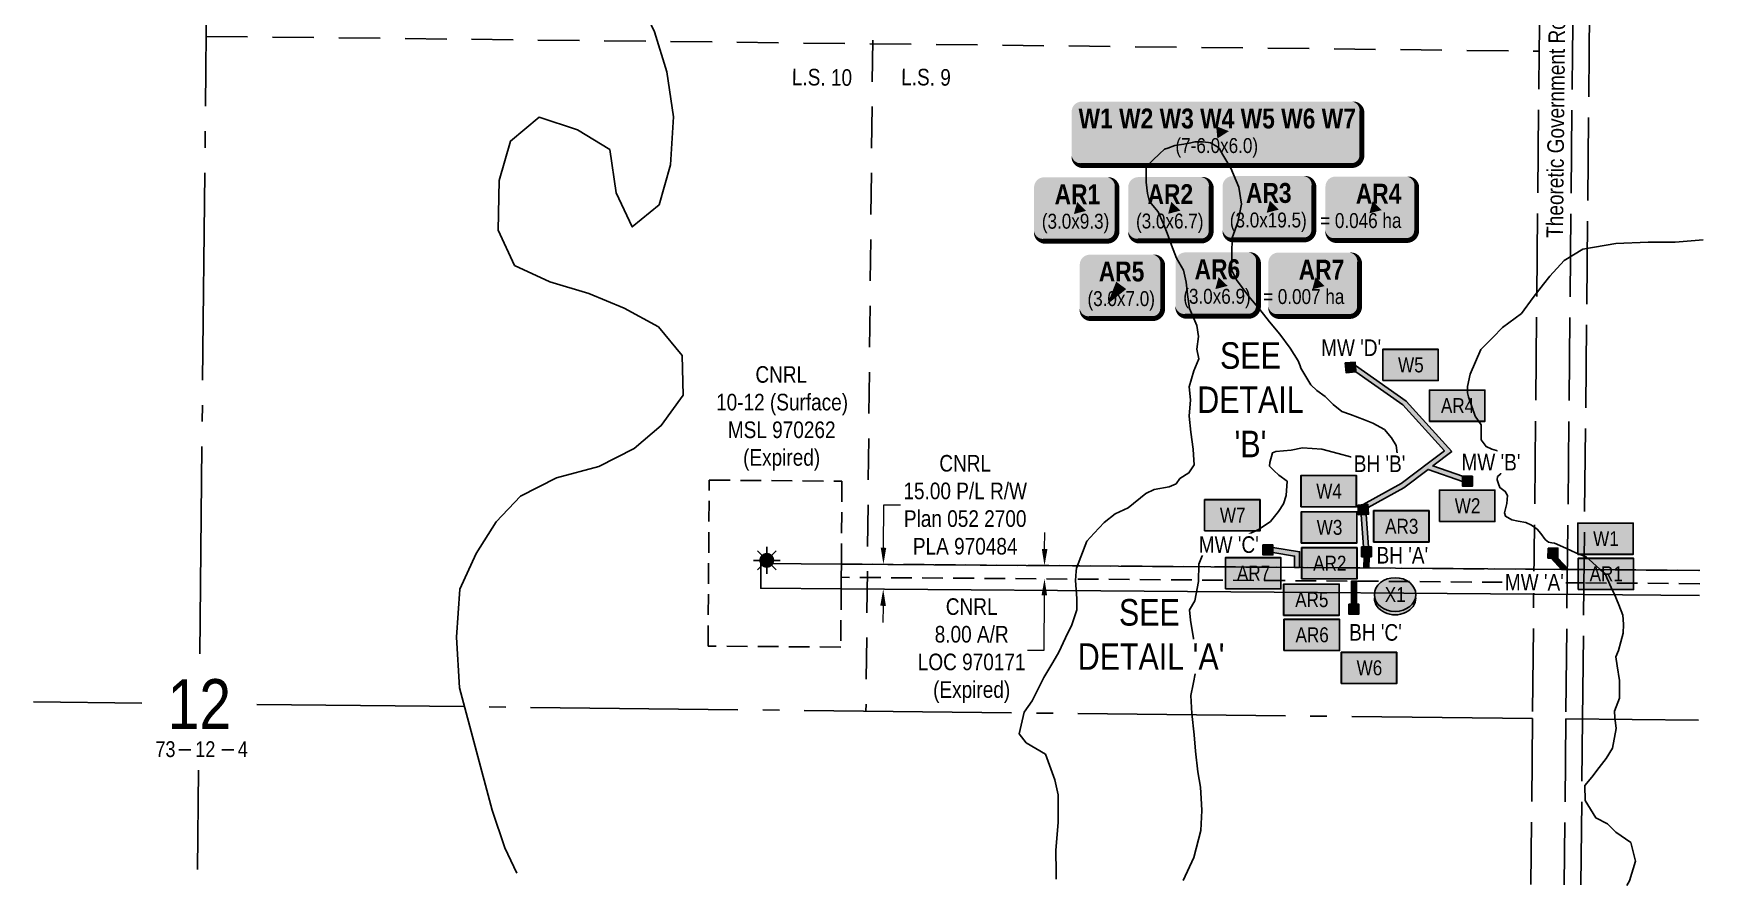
# Model space of a CAD drawing. Extents: x 454725 to 458590, y 6129211 to 6130225.
# Drawn here: x 454725 to 455736, y 6129211 to 6129725 of the extents above; entities that cross this region are included whole.
import ezdxf
from ezdxf.enums import TextEntityAlignment as Align

# ---------------------------------------------------------------- set-up
doc = ezdxf.new("R2010")
doc.units = 0
doc.header["$LTSCALE"] = 5
doc.header["$PDSIZE"] = 0.5
for name, pattern in [('foc-ACCESSROAD', [3.75, 2.5, -1.25]), ('foc-LSD', [8, 5, -3]), ('foc-QUARTERLINE', [33, 25, -3, 2, -3]), ('foc-UNSURVEYED', [12.5, 10, -2.5])]:
    doc.linetypes.add(name, pattern=pattern)
doc.layers.get('Defpoints').update_dxf_attribs({"color": 9})
for name, color, linetype in [('10', 1, 'Continuous'), ('9', 3, 'Continuous'), ('C-AR', 13, 'foc-ACCESSROAD'), ('C-RW', 13, 'Continuous'), ('C-WS', 13, 'foc-ACCESSROAD'), ('C-WS-S', 13, 'Continuous'), ('DETAIL-T', 7, 'Continuous'), ('L-QSEC', 8, 'foc-QUARTERLINE'), ('L-ROAD-T', 7, 'Continuous'), ('L-SECLBL', 7, 'Continuous'), ('L-SECTION-LSD', 7, 'foc-LSD'), ('L-USEC', 7, 'foc-UNSURVEYED'), ('P-CROSSINGS', 250, 'Continuous'), ('P-TEMP-BLOCKS', 250, 'Continuous'), ('P-TEMP-BLUE', 146, 'Continuous'), ('P-WORKAREA', 113, 'Continuous'), ('P-WORKAREA-H', 111, 'Continuous'), ('T-WATER', 160, 'Continuous'), ('WETLAND', 143, 'Continuous')]:
    doc.layers.add(name, color=color, linetype=linetype)
doc.layers.add('C-AR-T', color=13, linetype='Continuous', lineweight=9)
doc.layers.add('C-RW-T', color=13, linetype='Continuous', lineweight=9)
doc.layers.add('P-TEMP-BLUE-H', color=7, linetype='Continuous', true_color=0x99e6ff)
doc.styles.add('100L', font='ARIALN.TTF', dxfattribs={"height": 11})
doc.styles.add('80', font='ARIALN.TTF', dxfattribs={"height": 10})
doc.styles.add('80CG', font='ARIALN.TTF', dxfattribs={"height": 10})
doc.styles.add('80L', font='ARIALN.TTF', dxfattribs={"height": 10})
doc.styles.add('BOLD', font='ARIALNB.TTF')
doc.styles.add('foc-LtypeFont', font='ARIALN.TTF', dxfattribs={"height": 7.35})
doc.styles.add('SIMPLEX', font='ARIALN.TTF')
doc.linetypes.add('foc-TOPO-flowdirection-NOLINE', pattern='A,0,[">",foc-LtypeFont,S=0.3,R=0,X=0,Y=-0.945],-20,[">",foc-LtypeFont,S=0.3,R=0,X=0,Y=-0.945],0', length=20)
doc.dimstyles.new('Compass 5 000', dxfattribs={"dimscale": 5, "dimtxt": 9, "dimasz": 2, "dimexe": 0.2, "dimexo": 0.0625, "dimgap": 0.5, "dimtad": 0, "dimtih": 1, "dimtoh": 1, "dimzin": 0, "dimdsep": 46, "dimtxsty": '80CG', "dimcen": 0.1, "dimse1": 1, "dimse2": 1, "dimclrd": 256, "dimclrt": 256, "dimaunit": 1, "dimadec": 4, "dimazin": 0, "dimtfac": 0.06, "dimtofl": 0, "dimtmove": 0, "dimatfit": 1, "dimfxl": 0.2, "dimtolj": 1, "dimtzin": 0, "dimlwd": -1, "dimarcsym": 0})

# ---------------------------------------------------------------- blocks, each defined once
blk = doc.blocks.new('L-SECLBL')
at = {"layer": '9', "color": 7}
for p, q in [((-5.1, -27.8), (-12.3, -27.8)), ((20.7, -27.8), (13.5, -27.8))]:
    blk.add_line(p, q, dxfattribs=at)
at = {"layer": '10', "color": 2, "style": 'SIMPLEX'}
blk.add_attdef('SEC', text='', height=30, dxfattribs=at).set_placement((0, 0), align=Align.MIDDLE)
at = {"layer": '10', "color": 5, "style": '80L'}
blk.add_attdef('TWP', text='', height=9.5, dxfattribs=at).set_placement((-14.4, -27.4), align=Align.MIDDLE_RIGHT)
blk.add_attdef('RGE', text='', height=9.5, dxfattribs=at).set_placement((3.6, -27.4), align=Align.MIDDLE_CENTER)
blk.add_attdef('MER', text='', height=9.5, dxfattribs=at).set_placement((23.2, -27.4), align=Align.MIDDLE_LEFT)
blk = doc.blocks.new('*D367')
at = {"layer": 'C-RW-T', "transparency": 16777216}
for p, q in [((455237.1, 6129415), (455237.3, 6129440.8)), ((455237.3, 6129440.8), (455247.3, 6129440.8)), ((455236.8, 6129380), (455236.7, 6129370))]:
    blk.add_line(p, q, dxfattribs=at)
for points in [[(455235.4, 6129415), (455238.7, 6129414.9), (455237, 6129405)], [(455235.1, 6129380), (455238.5, 6129379.9), (455236.9, 6129390)]]:
    blk.add_solid(points, dxfattribs=at)
at = {"layer": 'Defpoints', "color": 0, "transparency": 16777216}
for p in [(455237, 6129405), (455364.7, 6129404), (455364.6, 6129389)]:
    blk.add_point(p, dxfattribs=at)
at = {"layer": 'C-RW-T', "transparency": 16777216, "insert": (455286.3, 6129440.8), "char_height": 10, "attachment_point": 5, "style": '80CG'}
blk.add_mtext('\\A1;CNRL\\P15.00 P/L R/W\\PPlan 052 2700\\PPLA 970484', dxfattribs=at)
blk = doc.blocks.new('*D368')
at = {"layer": 'C-AR-T', "transparency": 16777216}
for p, q in [((455334.2, 6129414.2), (455334.3, 6129424.2)), ((455334, 6129386.2), (455333.8, 6129353)), ((455333.8, 6129353), (455323.8, 6129353))]:
    blk.add_line(p, q, dxfattribs=at)
for points in [[(455332.5, 6129414.2), (455335.9, 6129414.2), (455334.1, 6129404.2)], [(455332.3, 6129386.2), (455335.7, 6129386.2), (455334.1, 6129396.2)]]:
    blk.add_solid(points, dxfattribs=at)
at = {"layer": 'Defpoints', "color": 0, "transparency": 16777216}
for p in [(455334.1, 6129404.2), (455517.5, 6129402.9), (455517.5, 6129394.9)]:
    blk.add_point(p, dxfattribs=at)
at = {"layer": 'C-AR-T', "transparency": 16777216, "insert": (455290.2, 6129353), "char_height": 10, "attachment_point": 5, "style": '80CG'}
blk.add_mtext('\\A1;CNRL\\P8.00 A/R\\PLOC 970171\\P(Expired)', dxfattribs=at)
blk = doc.blocks.new('GAS')
h = blk.add_hatch(color=255)
h.dxf.hatch_style = 1
edge = h.paths.add_edge_path()
edge.add_arc((0, 0), 0.9, 0, 360)
for p, q in [((-0.81, 0), (-1.62, 0)), ((-0.57, 0.57), (-1.14, 1.14)), ((0, 0.81), (0, 1.62)), ((0.57, 0.57), (1.14, 1.14)), ((1.62, 0), (0.81, 0)), ((-0.57, -0.57), (-1.14, -1.14)), ((0, -0.81), (0, -1.62)), ((1.14, -1.14), (0.57, -0.57))]:
    blk.add_line(p, q)
blk.add_circle((0, 0), 0.8)
blk = doc.blocks.new('*X372')
at = {"color": 0}
for p, q in [((102.1, -2061.6), (108.8, -2061.6)), ((102.2, -2061.7), (108.8, -2061.7)), ((102.3, -2061.4), (108.6, -2061.4)), ((102.3, -2061.9), (108.6, -2061.9)), ((102.5, -2061.2), (108.5, -2061.2)), ((102.5, -2062), (108.4, -2062)), ((102.6, -2062.2), (108.3, -2062.2)), ((102.7, -2061.1), (108.2, -2061.1)), ((102.8, -2062.3), (108.1, -2062.3)), ((102.9, -2060.9), (108, -2060.9)), ((103, -2062.5), (108, -2062.5)), ((103.1, -2062.7), (107.8, -2062.7)), ((103.2, -2060.8), (107.7, -2060.8)), ((103.3, -2062.8), (107.7, -2062.8)), ((103.4, -2063), (107.5, -2063)), ((103.5, -2060.6), (107.4, -2060.6)), ((103.6, -2063.1), (107.3, -2063.1)), ((103.7, -2063.3), (107.2, -2063.3)), ((103.9, -2060.5), (107, -2060.5)), ((103.9, -2063.4), (107, -2063.4)), ((104.1, -2063.6), (106.9, -2063.6)), ((104.2, -2063.7), (106.7, -2063.7)), ((104.4, -2063.9), (106.6, -2063.9)), ((104.5, -2060.3), (106.5, -2060.3)), ((104.5, -2064.1), (106.4, -2064.1)), ((104.7, -2064.2), (106.3, -2064.2)), ((104.8, -2064.4), (106.1, -2064.4)), ((105, -2064.5), (105.9, -2064.5)), ((105.1, -2064.7), (105.8, -2064.7)), ((102.1, -2068.4), (108.8, -2068.4)), ((102.2, -2068.3), (108.7, -2068.3)), ((102.3, -2068.1), (108.6, -2068.1)), ((102.3, -2068.6), (108.7, -2068.6)), ((102.5, -2068), (108.4, -2068)), ((102.5, -2068.7), (108.5, -2068.7)), ((102.7, -2067.8), (108.3, -2067.8)), ((102.7, -2068.9), (108.3, -2068.9)), ((102.8, -2067.7), (108.1, -2067.7)), ((102.9, -2069.1), (108, -2069.1)), ((103, -2067.5), (108, -2067.5)), ((103.1, -2067.3), (107.8, -2067.3)), ((103.2, -2069.2), (107.8, -2069.2)), ((103.3, -2067.2), (107.6, -2067.2)), ((103.4, -2067), (107.5, -2067)), ((103.5, -2069.4), (107.4, -2069.4)), ((103.6, -2066.9), (107.3, -2066.9)), ((103.8, -2066.7), (107.2, -2066.7)), ((103.9, -2066.6), (107, -2066.6)), ((103.9, -2069.5), (107.1, -2069.5)), ((104.1, -2066.4), (106.9, -2066.4)), ((104.2, -2066.2), (106.7, -2066.2)), ((104.4, -2066.1), (106.6, -2066.1)), ((104.4, -2069.7), (106.5, -2069.7)), ((104.5, -2065.9), (106.4, -2065.9)), ((104.7, -2065.8), (106.2, -2065.8)), ((104.8, -2065.6), (106.1, -2065.6)), ((105, -2065.5), (105.9, -2065.5)), ((105.2, -2065.3), (105.8, -2065.3)), ((105.3, -2064.8), (105.6, -2064.8)), ((105.3, -2065.2), (105.6, -2065.2))]:
    blk.add_line(p, q, dxfattribs=at)
blk = doc.blocks.new('Pile')
h = blk.add_hatch(color=255)
h.dxf.hatch_style = 1
edge = h.paths.add_edge_path()
edge.add_arc((0, 0), 0.868, 0, 360)
at = {"color": 224}
for p, q in [((0.54, -0.54), (-0.54, 0.54)), ((-0.54, -0.54), (0.54, 0.54))]:
    blk.add_line(p, q, dxfattribs=at)
blk.add_circle((0, 0), 0.768, dxfattribs=at)
at = {"color": 224, "xscale": 0.16, "yscale": 0.16, "zscale": 0.16}
blk.add_blockref('*X372', (-16.87, 330.4), dxfattribs=at)
blk = doc.blocks.new('Temp_Area5')
at = {"true_color": 0x99e6ff}
h = blk.add_hatch(color=141, dxfattribs=at)
h.dxf.hatch_style = 1
h.paths.add_polyline_path([(-16.8, -9.4), (16.3, -9.4), (16.3, 9.1), (-16.8, 9.1)])
at = {"color": 250}
for points in [[(-17, -9.6), (16.5, -9.6), (16.5, 9.3), (-17, 9.3)], [(-16.9, -9.5), (16.4, -9.5), (16.4, 9.2), (-16.9, 9.2)]]:
    blk.add_lwpolyline(points, close=True, dxfattribs=at)
at = {"color": 250, "style": '80L'}
blk.add_attdef('TEMPORARY', text='', height=9, dxfattribs=at).set_placement((0, -0.1), align=Align.MIDDLE_CENTER)
blk = doc.blocks.new('Temp_Area3')
h = blk.add_hatch(color=111)
h.dxf.hatch_style = 1
h.paths.add_polyline_path([(-16.8, -9.4), (16.3, -9.4), (16.3, 9.1), (-16.8, 9.1)])
at = {"color": 250}
for points in [[(-17, -9.6), (16.5, -9.6), (16.5, 9.3), (-17, 9.3)], [(-16.9, -9.5), (16.4, -9.5), (16.4, 9.2), (-16.9, 9.2)]]:
    blk.add_lwpolyline(points, close=True, dxfattribs=at)
at = {"color": 250, "style": '80L'}
blk.add_attdef('TEMPORARY', text='', height=9, dxfattribs=at).set_placement((0, -0.1), align=Align.MIDDLE_CENTER)
blk = doc.blocks.new('*U375')
at = {"true_color": 0x99e6ff}
h = blk.add_hatch(color=141, dxfattribs=at)
edge = h.paths.add_edge_path()
edge.add_line((-81.5, -20), (81.5, -20))
edge.add_arc((81.5, -14), 6, 270, 360)
edge.add_line((87.5, -14), (87.5, 12.5))
edge.add_arc((81.5, 12.5), 6, 0, 90)
edge.add_line((81.5, 18.5), (-81.5, 18.5))
edge.add_arc((-81.5, 12.5), 6, 90, 180)
edge.add_line((-87.5, 12.5), (-87.5, -14))
edge.add_arc((-81.5, -14), 6, 180, 270)
at = {"color": 250, "flags": 128}
blk.add_lwpolyline([(-81.5, -20, 3, 3, 0), (81.5, -20, 3, 3, 0.414214), (87.5, -14, 3, 3, 0), (87.5, 12.5, 3, 0, 0.414214), (81.5, 18.5, 0, 0, 0), (-81.5, 18.5, 0, 0, 0.414214), (-87.5, 12.5, 0, 0, 0), (-87.5, -14, 0, 3, 0.414214)], format="xyseb", close=True, dxfattribs=at)
at = {"flags": 128}
blk.add_lwpolyline([(7.3, 0.7, 0, 7.5, 0), (0, 0, 0, 0, 0)], format="xyseb", dxfattribs=at)
at = {"color": 250}
for tag, p, height, style in [('TEMP_AREA_W1_001', (-9.2, 2.2), 12, 'BOLD'), ('ENTER_TEXT_001', (-30.7, -12.5), 9, '80')]:
    blk.add_attdef(tag, p, '', height=height, dxfattribs=dict(at, style=style))
blk = doc.blocks.new('*U376')
at = {"true_color": 0x99e6ff}
h = blk.add_hatch(color=141, dxfattribs=at)
edge = h.paths.add_edge_path()
edge.add_line((-19, -20), (19, -20))
edge.add_arc((19, -14), 6, 270, 360)
edge.add_line((25, -14), (25, 12.5))
edge.add_arc((19, 12.5), 6, 0, 90)
edge.add_line((19, 18.5), (-19, 18.5))
edge.add_arc((-19, 12.5), 6, 90, 180)
edge.add_line((-25, 12.5), (-25, -14))
edge.add_arc((-19, -14), 6, 180, 270)
at = {"color": 250, "flags": 128}
blk.add_lwpolyline([(-19, -20, 3, 3, 0), (19, -20, 3, 3, 0.414214), (25, -14, 3, 3, 0), (25, 12.5, 3, 0, 0.414214), (19, 18.5, 0, 0, 0), (-19, 18.5, 0, 0, 0.414214), (-25, 12.5, 0, 0, 0), (-25, -14, 0, 3, 0.414214)], format="xyseb", close=True, dxfattribs=at)
at = {"flags": 128}
blk.add_lwpolyline([(6.4, -1.7, 0, 7.5, 0), (0, 0, 0, 0, 0)], format="xyseb", dxfattribs=at)
at = {"color": 250}
for tag, p, height, style in [('TEMP_AREA_W1_001', (-9.2, 2.2), 12, 'BOLD'), ('ENTER_TEXT_001', (-30.7, -12.5), 9, '80')]:
    blk.add_attdef(tag, p, '', height=height, dxfattribs=dict(at, style=style))
blk = doc.blocks.new('*U378')
at = {"true_color": 0x99e6ff}
h = blk.add_hatch(color=141, dxfattribs=at)
edge = h.paths.add_edge_path()
edge.add_line((-21.5, -20), (21.5, -20))
edge.add_arc((21.5, -14), 6, 270, 360)
edge.add_line((27.5, -14), (27.5, 12.5))
edge.add_arc((21.5, 12.5), 6, 0, 90)
edge.add_line((21.5, 18.5), (-21.5, 18.5))
edge.add_arc((-21.5, 12.5), 6, 90, 180)
edge.add_line((-27.5, 12.5), (-27.5, -14))
edge.add_arc((-21.5, -14), 6, 180, 270)
at = {"color": 250, "flags": 128}
blk.add_lwpolyline([(-21.5, -20, 3, 3, 0), (21.5, -20, 3, 3, 0.414214), (27.5, -14, 3, 3, 0), (27.5, 12.5, 3, 0, 0.414214), (21.5, 18.5, 0, 0, 0), (-21.5, 18.5, 0, 0, 0.414214), (-27.5, 12.5, 0, 0, 0), (-27.5, -14, 0, 3, 0.414214)], format="xyseb", close=True, dxfattribs=at)
at = {"flags": 128}
blk.add_lwpolyline([(6.4, -1.7, 0, 7.5, 0), (0, 0, 0, 0, 0)], format="xyseb", dxfattribs=at)
at = {"color": 250}
for tag, p, height, style in [('TEMP_AREA_W1_001', (-9.2, 2.2), 12, 'BOLD'), ('ENTER_TEXT_001', (-30.7, -12.5), 9, '80')]:
    blk.add_attdef(tag, p, '', height=height, dxfattribs=dict(at, style=style))
blk = doc.blocks.new('*U377')
h = blk.add_hatch(color=111)
edge = h.paths.add_edge_path()
edge.add_line((-19, -20), (19, -20))
edge.add_arc((19, -14), 6, 270, 360)
edge.add_line((25, -14), (25, 12.5))
edge.add_arc((19, 12.5), 6, 0, 90)
edge.add_line((19, 18.5), (-19, 18.5))
edge.add_arc((-19, 12.5), 6, 90, 180)
edge.add_line((-25, 12.5), (-25, -14))
edge.add_arc((-19, -14), 6, 180, 270)
at = {"color": 250, "flags": 128}
blk.add_lwpolyline([(-19, -20, 3, 3, 0), (19, -20, 3, 3, 0.414214), (25, -14, 3, 3, 0), (25, 12.5, 3, 0, 0.414214), (19, 18.5, 0, 0, 0), (-19, 18.5, 0, 0, 0.414214), (-25, 12.5, 0, 0, 0), (-25, -14, 0, 3, 0.414214)], format="xyseb", close=True, dxfattribs=at)
at = {"flags": 128}
blk.add_lwpolyline([(-8.4, -11.4, 0, 7.5, 0), (0, 0, 0, 0, 0)], format="xyseb", dxfattribs=at)
at = {"color": 250}
for tag, p, height, style in [('TEMP_AREA_W1_001', (-9.2, 2.2), 12, 'BOLD'), ('ENTER_TEXT_001', (-30.7, -12.5), 9, '80')]:
    blk.add_attdef(tag, p, '', height=height, dxfattribs=dict(at, style=style))
blk = doc.blocks.new('Well_proximity')
h = blk.add_hatch(color=191)
h.dxf.hatch_style = 1
edge = h.paths.add_edge_path()
edge.add_ellipse((0, 0), major_axis=(-12.5, 0), ratio=0.816297, start_angle=0, end_angle=360)
h = blk.add_hatch(color=250)
h.dxf.hatch_style = 1
edge = h.paths.add_edge_path()
edge.add_ellipse((0, -2), major_axis=(-12.5, 0), ratio=0.816297, start_angle=0, end_angle=180)
edge.add_line((12.5, -2), (12.5, 0))
edge.add_ellipse((0, 0), major_axis=(-12.5, 0), ratio=0.816297, start_angle=0, end_angle=180, ccw=False)
edge.add_line((-12.5, 0), (-12.5, -2))
at = {"color": 250}
blk.add_ellipse((0, 0), major_axis=(-12.5, 0), ratio=0.816297, dxfattribs=at)
blk.add_ellipse((0, -2), major_axis=(-12.5, 0), ratio=0.816297, start_param=0, end_param=3.141593, dxfattribs=at)
at = {"color": 250, "style": '80L'}
blk.add_attdef('CROSSING', text='', height=9, dxfattribs=at).set_placement((0.1, 0), align=Align.MIDDLE_CENTER)

msp = doc.modelspace()

# ---------------------------------------------------------------- hatches: boundary and pattern name
at = {"layer": 'P-TEMP-BLUE-H'}
h = msp.add_hatch(color=256, dxfattribs=at)
h.dxf.hatch_style = 1
h.paths.add_polyline_path([(455515.372, 6129526.342), (455521.345, 6129526.871), (455521.874, 6129520.897), (455515.901, 6129520.368)])
h = msp.add_hatch(color=256, dxfattribs=at)
h.dxf.hatch_style = 1
h.paths.add_polyline_path([(455586.054, 6129458.106), (455592.051, 6129458.061), (455592.007, 6129452.064), (455586.01, 6129452.109)])
h = msp.add_hatch(color=256, dxfattribs=at)
h.dxf.hatch_style = 1
h.paths.add_polyline_path([(455522.981, 6129440.693), (455528.959, 6129441.171), (455529.437, 6129435.193), (455523.458, 6129434.715)])
h = msp.add_hatch(color=256, dxfattribs=at)
h.dxf.hatch_style = 1
h.paths.add_polyline_path([(455527.942, 6129435.073), (455529.505, 6129415.513), (455526.495, 6129415.535), (455524.953, 6129434.835)])
h = msp.add_hatch(color=256, dxfattribs=at)
h.dxf.hatch_style = 1
h.paths.add_polyline_path([(455465.798, 6129416.679), (455471.795, 6129416.679), (455471.795, 6129410.681), (455465.798, 6129410.681)])
h = msp.add_hatch(color=256, dxfattribs=at)
h.dxf.hatch_style = 1
h.paths.add_polyline_path([(455471.795, 6129412.16), (455484.829, 6129409.987), (455484.778, 6129403.114), (455487.777, 6129403.091), (455487.847, 6129412.524), (455471.795, 6129415.2)])
h = msp.add_hatch(color=256, dxfattribs=at)
h.dxf.hatch_style = 1
h.paths.add_polyline_path([(455525.263, 6129415.544), (455531.26, 6129415.5), (455531.216, 6129409.503), (455525.219, 6129409.547)])
h = msp.add_hatch(color=256, dxfattribs=at)
h.dxf.hatch_style = 1
h.paths.add_polyline_path([(455637.641, 6129414.776), (455643.638, 6129414.732), (455643.594, 6129408.735), (455637.597, 6129408.779)])
h = msp.add_hatch(color=256, dxfattribs=at)
h.dxf.hatch_style = 1
h.paths.add_polyline_path([(455529.716, 6129409.514), (455529.666, 6129402.78), (455526.668, 6129402.802), (455526.718, 6129409.536)])
h = msp.add_hatch(color=256, dxfattribs=at)
h.dxf.hatch_style = 1
h.paths.add_polyline_path([(455517.614, 6129380.937), (455523.611, 6129380.892), (455523.567, 6129374.895), (455517.57, 6129374.94)])
h = msp.add_hatch(color=256, dxfattribs=at)
h.dxf.hatch_style = 1
h.paths.add_polyline_path([(455522.164, 6129387.824), (455522.112, 6129380.904), (455519.114, 6129380.926), (455519.165, 6129387.847)])
at = {"layer": 'P-WORKAREA-H'}
h = msp.add_hatch(color=256, dxfattribs=at)
h.dxf.hatch_style = 1
h.paths.add_polyline_path([(455519.165, 6129387.847), (455522.164, 6129387.824), (455522.216, 6129394.836), (455519.217, 6129394.859)])

# ---------------------------------------------------------------- linework, layer by layer
at = {"layer": 'C-AR'}
msp.add_lwpolyline([(455729.06, 6129393.298), (455659.269, 6129393.817), (455629.11, 6129394.042), (455211.593, 6129397.146), (455211.653, 6129405.145), (455629.19, 6129402.04), (455659.35, 6129401.815), (455729.14, 6129401.296)], dxfattribs=at)
at = {"layer": 'C-RW'}
msp.add_lwpolyline([(455728.989, 6129386.276), (455659.199, 6129386.799), (455629.039, 6129387.024), (455211.54, 6129390.15), (455163.017, 6129390.513), (455163.067, 6129405.507), (455211.653, 6129405.145), (455629.19, 6129402.04), (455659.35, 6129401.815), (455729.14, 6129401.296)], dxfattribs=at)
at = {"layer": 'C-WS'}
msp.add_lwpolyline([(455211.272, 6129355.092), (455131.284, 6129355.7), (455132.044, 6129455.686), (455212.033, 6129455.078), (455211.653, 6129405.145), (455211.593, 6129397.146), (455211.54, 6129390.15), (455211.272, 6129355.092)], close=True, dxfattribs=at)
at = {"layer": 'L-QSEC', "flags": 128}
for points in [[(454824.956, 6129350.976), (454832.859, 6130125.234)], [(454724.704, 6129322.103), (454790.083, 6129321.376)], [(454859.328, 6129320.606), (455628.288, 6129312.059)], [(455648.394, 6129311.88), (455728.236, 6129311.168)], [(454823.63, 6129221.047), (454824.242, 6129281.013)]]:
    msp.add_lwpolyline(points, dxfattribs=at)
at = {"layer": 'L-SECTION-LSD', "flags": 128}
for points in [[(455234.605, 6130120.769), (455226.47, 6129316.526)], [(454828.755, 6129723.114), (455632.318, 6129714.181)]]:
    msp.add_lwpolyline(points, dxfattribs=at)
at = {"layer": 'L-USEC', "flags": 128}
for points in [[(455636.349, 6130116.303), (455632.318, 6129714.181), (455628.288, 6129312.059)], [(455656.456, 6130116.102), (455652.424, 6129713.98), (455648.394, 6129311.858)], [(455658.447, 6129311.79), (455662.478, 6129713.913), (455666.509, 6130116.034)], [(455628.288, 6129312.059), (455627.286, 6129212.114)], [(455648.394, 6129311.858), (455647.392, 6129211.89)], [(455657.444, 6129211.778), (455658.447, 6129311.79)]]:
    msp.add_lwpolyline(points, dxfattribs=at)
at = {"layer": 'P-TEMP-BLUE'}
for points in [[(455515.372, 6129526.342), (455521.345, 6129526.871), (455521.874, 6129520.897), (455515.901, 6129520.368)], [(455586.054, 6129458.106), (455592.051, 6129458.061), (455592.007, 6129452.064), (455586.01, 6129452.109)], [(455522.981, 6129440.693), (455528.959, 6129441.171), (455529.437, 6129435.193), (455523.458, 6129434.715)], [(455527.942, 6129435.073), (455529.505, 6129415.513), (455526.495, 6129415.535), (455524.953, 6129434.835)], [(455465.798, 6129416.679), (455471.795, 6129416.679), (455471.795, 6129410.681), (455465.798, 6129410.681)], [(455471.795, 6129412.16), (455484.829, 6129409.987), (455484.778, 6129403.114), (455487.777, 6129403.091), (455487.847, 6129412.524), (455471.795, 6129415.2)], [(455525.263, 6129415.544), (455531.26, 6129415.5), (455531.216, 6129409.503), (455525.219, 6129409.547)], [(455637.641, 6129414.776), (455643.638, 6129414.732), (455643.594, 6129408.735), (455637.597, 6129408.779)], [(455529.716, 6129409.514), (455529.666, 6129402.78), (455526.668, 6129402.802), (455526.718, 6129409.536)], [(455517.614, 6129380.937), (455523.611, 6129380.892), (455523.567, 6129374.895), (455517.57, 6129374.94)], [(455522.164, 6129387.824), (455522.112, 6129380.904), (455519.114, 6129380.926), (455519.165, 6129387.847)]]:
    msp.add_lwpolyline(points, close=True, dxfattribs=at)
at = {"layer": 'P-WORKAREA'}
msp.add_lwpolyline([(455519.165, 6129387.847), (455522.164, 6129387.824), (455522.216, 6129394.836), (455519.217, 6129394.859)], close=True, dxfattribs=at)
at = {"layer": 'T-WATER', "flags": 128}
msp.add_lwpolyline([(455099.021, 6129725.826), (455106.412, 6129701.807), (455110.412, 6129674.557), (455108.731, 6129645.717), (455101.871, 6129621.687), (455085.601, 6129608.255), (455075.81, 6129628.735), (455072.01, 6129654.865), (455052.531, 6129666.796), (455029.4, 6129674.517), (455012.22, 6129659.976), (455005.419, 6129636.207), (455004.859, 6129606.327), (455014.709, 6129585.057), (455036.019, 6129575.106), (455059.459, 6129568.106), (455080.83, 6129559.328), (455101.351, 6129548.126), (455115.691, 6129530.817), (455116.21, 6129506.885), (455103.04, 6129488.577), (455086.839, 6129474.756), (455065.509, 6129463.976), (455039.918, 6129457.178), (455018.268, 6129446.007), (455003.507, 6129430.637), (454991.517, 6129411.477), (454981.697, 6129390.05), (454979.697, 6129361.008), (454981.426, 6129330.608), (455001.176, 6129256.899), (455008.747, 6129234.118), (455016.062, 6129218.908)], dxfattribs=at)
at = {"layer": 'WETLAND'}
for points in [[(455341.209, 6129215.294), (455341.196, 6129219.467), (455340.992, 6129232.488), (455342.29, 6129249.548), (455342.287, 6129266.048), (455340.35, 6129275.186), (455334.788, 6129290.568), (455323.055, 6129297.348), (455318.905, 6129302.867), (455321.887, 6129315.895), (455326.747, 6129322.723), (455333.646, 6129336.745), (455339.039, 6129345.776), (455342.649, 6129352.067), (455346.805, 6129360.763), (455350.497, 6129368.471), (455353.663, 6129377.631), (455353.642, 6129384.333), (455352.885, 6129395.216), (455353.212, 6129400.908), (455353.369, 6129402.729), (455359.696, 6129418.894), (455364.045, 6129423.766), (455370.119, 6129430.08), (455376.772, 6129435.409), (455384.598, 6129439.084), (455395.246, 6129447.674), (455400.156, 6129450.152), (455409.293, 6129451.601), (455413.457, 6129453.392), (455415.752, 6129456.649), (455421.151, 6129460.057), (455424.276, 6129464.955), (455424.006, 6129470.859), (455423.636, 6129474.28), (455422.357, 6129484.56), (455421.284, 6129494.166), (455422.057, 6129504.072), (455421.238, 6129511.9), (455424.081, 6129521.623), (455427.191, 6129528.835), (455425.849, 6129534.722), (455426.887, 6129542.176), (455425.969, 6129548.978), (455421.492, 6129559.195), (455420.222, 6129567.537), (455419.438, 6129575.096), (455417.821, 6129582.296), (455413.764, 6129589.434), (455410.563, 6129597.335), (455408.136, 6129604.582), (455405.64, 6129610.614), (455402.571, 6129617.289), (455397.406, 6129623.547), (455396.12, 6129628.486), (455395.392, 6129635.219), (455395.466, 6129644.706), (455403.466, 6129652.337), (455406.424, 6129655.159), (455406.467, 6129655.187), (455408.402, 6129655.835), (455412.752, 6129657.292), (455418.147, 6129658.214), (455422.346, 6129659.011), (455424.795, 6129659.476), (455429.324, 6129659.627), (455432.985, 6129659.109), (455434.215, 6129658.934), (455436.914, 6129657.386), (455438.989, 6129656.194), (455439.327, 6129655.648), (455441.697, 6129651.688), (455446.493, 6129643.677), (455451.233, 6129632.299), (455452.865, 6129622.051), (455450.647, 6129611.073), (455447.2, 6129601.673), (455446.779, 6129582.421), (455449.771, 6129576.398), (455457.32, 6129566.42), (455463.974, 6129558.523), (455469.639, 6129551.09), (455475.911, 6129543.622), (455482.125, 6129535.142), (455486.969, 6129527.553), (455488.236, 6129524.605), (455488.594, 6129523.079), (455494.603, 6129513.158), (455498.342, 6129509.713), (455503.337, 6129506.077), (455508.141, 6129501.367), (455513.308, 6129497.012), (455518.502, 6129495.346), (455526.998, 6129492.014), (455532.105, 6129490.01), (455539.074, 6129486.175), (455543.337, 6129481.291), (455546.165, 6129476.601), (455546.771, 6129471.868), (455543.843, 6129469.004), (455541.052, 6129468.405), (455534.397, 6129467.754), (455526.676, 6129468.37), (455518.604, 6129469.706), (455511.095, 6129471.758), (455501.246, 6129474.449), (455489.727, 6129475.194), (455482.737, 6129473.683), (455473.633, 6129473.042), (455471.611, 6129472.19), (455469.847, 6129466.396), (455469.726, 6129464.194), (455472.413, 6129461.578), (455475.298, 6129458.772), (455480.363, 6129455.029), (455479.874, 6129446.528), (455478.155, 6129441.347), (455475.256, 6129436.843), (455470.24, 6129430.836), (455463.472, 6129426.148), (455451.521, 6129420.37), (455444.224, 6129422.397), (455437.491, 6129420.575), (455432.956, 6129416.287), (455429.99, 6129412.168), (455427.148, 6129405.14), (455426.908, 6129394.679), (455424.785, 6129382.882), (455421.6, 6129377.62), (455422.139, 6129371.257), (455424.551, 6129356.701), (455425.227, 6129339.972), (455423.715, 6129332.735), (455422.312, 6129326.022), (455422.842, 6129315.042), (455424.329, 6129302.264), (455425.03, 6129292.388), (455426.535, 6129279.926), (455428.222, 6129270.627), (455428.785, 6129260.525), (455429.003, 6129256.621), (455428.312, 6129244.604), (455424.204, 6129228.34), (455417.697, 6129214.443)], [(455685.06, 6129211.471), (455686.752, 6129214.2), (455690.289, 6129226.054), (455687.447, 6129237.323), (455678.603, 6129243.543), (455673.499, 6129248.596), (455666.407, 6129252.177), (455660.031, 6129262.697), (455659.852, 6129271.696), (455664.012, 6129276.747), (455668.468, 6129282.519), (455672.591, 6129287.993), (455676.433, 6129294.119), (455678.705, 6129306.046), (455677.822, 6129312.76), (455677.677, 6129316.479), (455680.708, 6129324.334), (455680.676, 6129334.807), (455680.643, 6129335.015), (455679.287, 6129343.771), (455678.559, 6129349.228), (455680.142, 6129353.064), (455682.941, 6129363.436), (455683.173, 6129368.633), (455683.154, 6129368.86), (455682.692, 6129374.376), (455680.237, 6129380.496), (455677.431, 6129387.338), (455676.366, 6129389.647), (455674.301, 6129394.176), (455673.164, 6129396.845), (455672.25, 6129398.991), (455669.086, 6129401.835), (455664.506, 6129406.09), (455660.63, 6129409.557), (455654.849, 6129411.719), (455651.443, 6129413.246), (455646.578, 6129415.439), (455641.564, 6129417.671), (455640.013, 6129417.917), (455637.874, 6129418.256), (455635.915, 6129419.956), (455633.259, 6129423.488), (455631.076, 6129426.213), (455627.705, 6129428.616), (455624.282, 6129430.112), (455619.649, 6129430.898), (455615.761, 6129431.795), (455611.896, 6129433.943), (455611.489, 6129435.916), (455612.149, 6129439.212), (455612.853, 6129441.556), (455613.266, 6129446.472), (455611.845, 6129448.893), (455608.582, 6129451.248), (455607.825, 6129453.463), (455607.001, 6129455.873), (455607.156, 6129457.888), (455608.936, 6129459.327), (455610.263, 6129464.32), (455609.372, 6129469.18), (455606.599, 6129473.482), (455603.826, 6129474.437), (455600.281, 6129476.071), (455597.388, 6129480.006), (455597.345, 6129483.777), (455597.236, 6129489.063), (455593.763, 6129494.297), (455589.629, 6129505.884), (455589.001, 6129508.222), (455589.076, 6129512.162), (455590.765, 6129519.469), (455597.082, 6129534.475), (455604.268, 6129541.648), (455610.231, 6129547.601), (455621.572, 6129556.173), (455628.682, 6129565.662), (455634.848, 6129573.891), (455638.682, 6129578.562), (455647.264, 6129588.11), (455658.562, 6129594.897), (455678.584, 6129598.208), (455697.969, 6129599.077), (455714.333, 6129599.128), (455731.136, 6129600.423)]]:
    msp.add_lwpolyline(points, dxfattribs=at)

# ---------------------------------------------------------------- block references
at = {"xscale": 2.998568999999998, "yscale": 2.998568999999998, "zscale": 2.998568999999998}
for p in [(455518.623, 6129523.62), (455589.031, 6129455.085), (455526.209, 6129437.943), (455468.796, 6129413.68), (455528.239, 6129412.524), (455640.618, 6129411.756), (455520.591, 6129377.916)]:
    msp.add_blockref('Pile', p, dxfattribs=at)
at = {"layer": 'C-WS-S', "xscale": 4.997614999999995, "yscale": 4.997614999999995, "zscale": 4.997614999999995}
msp.add_blockref('GAS', (455166.705, 6129407.369), dxfattribs=at)
at = {"layer": 'L-SECLBL', "xscale": 0.9995229999999999, "yscale": 0.9995229999999999, "zscale": 0.9995229999999999}
msp.add_blockref('L-SECLBL', (454824.65, 6129320.992), dxfattribs=at).add_auto_attribs({'SEC': '12', 'TWP': '73', 'RGE': '12', 'MER': '4'})
at = {"layer": 'P-CROSSINGS', "xscale": 0.9995229999999999, "yscale": 0.9995229999999999, "zscale": 0.9995229999999999}
msp.add_blockref('Well_proximity', (455545.431, 6129386.737), dxfattribs=at).add_auto_attribs({'CROSSING': 'X1'})
at = {"layer": 'P-TEMP-BLOCKS'}
ref = msp.add_blockref('*U375', (455437.947, 6129665.289), dxfattribs=dict(at, xscale=0.9995229999999999, yscale=0.9995229999999999, zscale=0.9995229999999999))
ref.add_attrib('TEMP_AREA_W1_001', 'W1 W2 W3 W4 W5 W6 W7', (455354.638, 6129667.635), dxfattribs={"layer": '0', "color": 250, "height": 11.99428, "style": 'BOLD'})
ref.add_attrib('ENTER_TEXT_001', '(7-6.0x6.0)', (455413.034, 6129652.825), dxfattribs={"layer": '0', "color": 250, "height": 8.99571, "style": '80'})
ref = msp.add_blockref('*U376', (455352.816, 6129619.689), dxfattribs=dict(at, xscale=0.9995229999999999, yscale=0.9995229999999999, zscale=0.9995229999999999))
ref.add_attrib('TEMP_AREA_W1_001', 'AR1', (455340.196, 6129621.932), dxfattribs={"layer": '0', "color": 250, "height": 11.9943, "style": 'BOLD'})
ref.add_attrib('ENTER_TEXT_001', '(3.0x9.3)', (455332.484, 6129607.225), dxfattribs={"layer": '0', "color": 250, "height": 8.9957, "style": '80'})
ref = msp.add_blockref('*U376', (455409.606, 6129619.815), dxfattribs=dict(at, xscale=0.9995229999999999, yscale=0.9995229999999999, zscale=0.9995229999999999))
ref.add_attrib('TEMP_AREA_W1_001', 'AR2', (455396.213, 6129622.058), dxfattribs={"layer": '0', "color": 250, "height": 11.9943, "style": 'BOLD'})
ref.add_attrib('ENTER_TEXT_001', '(3.0x6.7)', (455389.274, 6129607.351), dxfattribs={"layer": '0', "color": 250, "height": 8.9957, "style": '80'})
ref = msp.add_blockref('*U378', (455468.992, 6129620.427), dxfattribs=dict(at, xscale=0.9995229999999999, yscale=0.9995229999999999, zscale=0.9995229999999999))
ref.add_attrib('TEMP_AREA_W1_001', 'AR3', (455455.545, 6129622.773), dxfattribs={"layer": '0', "color": 250, "height": 11.9943, "style": 'BOLD'})
ref.add_attrib('ENTER_TEXT_001', '(3.0x19.5)', (455445.794, 6129607.963), dxfattribs={"layer": '0', "color": 250, "height": 8.9957, "style": '80'})
at = {"layer": 'P-TEMP-BLOCKS', "xscale": 0.9995229999999999, "yscale": 0.9995229999999999, "zscale": 0.9995229999999999}
for name, p, values in [('*U378', (455530.955, 6129620.111), {'TEMP_AREA_W1_001': 'AR4', 'ENTER_TEXT_001': '= 0.046 ha'}), ('*U378', (455496.536, 6129574.329), {'TEMP_AREA_W1_001': 'AR7', 'ENTER_TEXT_001': '= 0.007 ha'}), ('Temp_Area5', (455583.11, 6129500.719), {'TEMPORARY': 'AR4'}), ('Temp_Area5', (455589.13, 6129440.367), {'TEMPORARY': 'W2'}), ('Temp_Area5', (455505.909, 6129427.357), {'TEMPORARY': 'W3'}), ('Temp_Area5', (455672.547, 6129420.554), {'TEMPORARY': 'W1'}), ('Temp_Area5', (455506.068, 6129405.758), {'TEMPORARY': 'AR2'}), ('Temp_Area5', (455672.723, 6129399.358), {'TEMPORARY': 'AR1'}), ('Temp_Area3', (455495.246, 6129383.803), {'TEMPORARY': 'AR5'}), ('Temp_Area5', (455529.974, 6129342.716), {'TEMPORARY': 'W6'})]:
    msp.add_blockref(name, p, dxfattribs=at).add_auto_attribs(values)
at = {"layer": 'P-TEMP-BLOCKS'}
ref = msp.add_blockref('*U377', (455380.354, 6129573.059), dxfattribs=dict(at, xscale=0.9995229999999999, yscale=0.9995229999999999, zscale=0.9995229999999999))
ref.add_attrib('TEMP_AREA_W1_001', 'AR5', (455366.825, 6129575.425), dxfattribs={"layer": '0', "color": 250, "height": 11.9943, "style": 'BOLD'})
ref.add_attrib('ENTER_TEXT_001', '(3.0x7.0)', (455360.021, 6129560.595), dxfattribs={"layer": '0', "color": 250, "height": 8.9957, "style": '80'})
ref = msp.add_blockref('*U376', (455438.077, 6129574.45), dxfattribs=dict(at, xscale=0.9995229999999999, yscale=0.9995229999999999, zscale=0.9995229999999999))
ref.add_attrib('TEMP_AREA_W1_001', 'AR6', (455424.581, 6129576.795), dxfattribs={"layer": '0', "color": 250, "height": 11.9943, "style": 'BOLD'})
ref.add_attrib('ENTER_TEXT_001', '(3.0x6.9)', (455417.745, 6129561.985), dxfattribs={"layer": '0', "color": 250, "height": 8.9957, "style": '80'})

# ---------------------------------------------------------------- texts
at = {"layer": 'C-AR', "insert": (455135.481, 6129524.382), "char_height": 9.99523, "width": 78.95727, "attachment_point": 1, "style": '80L'}
msp.add_mtext('\\pi24.38693;CNRL\\P\\pi0.6636;10-12 (Surface)\\P\\pi7.74071;MSL 970262\\P\\pi16.94846;(Expired)', dxfattribs=at)
at = {"layer": 'DETAIL-T', "color": 3, "style": '80CG'}
msp.add_text('SEE', height=15.9924, dxfattribs=at).set_placement((455379.001, 6129368.06))
at = {"layer": 'DETAIL-T', "color": 3, "insert": (455458.263, 6129504.153), "char_height": 15.9924, "width": 63.60577, "attachment_point": 5, "style": '80CG'}
msp.add_mtext("SEE\\PDETAIL 'B'", dxfattribs=at)
at = {"layer": 'L-ROAD-T', "style": '80L'}
msp.add_text('Theoretic Government Road Allowance', height=9.99523, rotation=89.425605, dxfattribs=at).set_placement((455642.659, 6129701.648), align=Align.MIDDLE_CENTER)
at = {"layer": 'L-SECTION-LSD', "insert": (455247.781, 6129703.702), "char_height": 9.9952, "attachment_point": 1, "rotation": 359.363097, "style": '100L', "bg_fill": 3, "box_fill_scale": 1.5, "bg_fill_color": 256, "bg_fill_transparency": 0}
msp.add_mtext_dynamic_manual_height_columns('L.S. 9', width=30.51272, gutter_width=54.974, heights=[0], dxfattribs=at)

# ---------------------------------------------------------------- dimensions: what is measured, and where the dimension line sits
at = {"layer": 'C-AR-T'}
dim = msp.add_linear_dim(base=(455334.137, 6129404.234), p1=(455517.462, 6129394.872), p2=(455517.521, 6129402.87), angle=89.573854, text='CNRL\\P8.00 A/R\\PLOC 970171\\P(Expired)', dimstyle='Compass 5 000', dxfattribs=at)
dim.commit()
dim.dimension.update_dxf_attribs({"geometry": '*D368', "text_midpoint": (455290.244, 6129353.026), "dimtype": 161})
at = {"layer": 'C-RW-T'}
dim = msp.add_linear_dim(base=(455236.985, 6129404.957), p1=(455364.638, 6129389.004), p2=(455364.75, 6129404.006), angle=89.573854, text='CNRL\\P15.00 P/L R/W\\PPlan 052 2700\\PPLA 970484', dimstyle='Compass 5 000', dxfattribs=at)
dim.commit()
dim.dimension.update_dxf_attribs({"geometry": '*D367', "text_midpoint": (455286.337, 6129440.761), "dimtype": 161})

# ---------------------------------------------------------------- next in the draw order: texts
at = {"layer": 'L-SECTION-LSD', "insert": (455179.854, 6129703.702), "char_height": 9.99523, "attachment_point": 1, "rotation": 359.363097, "style": '100L', "bg_fill": 3, "box_fill_scale": 1.5, "bg_fill_color": 256, "bg_fill_transparency": 0}
msp.add_mtext_dynamic_manual_height_columns('\\pi2.02812;L.S. 10', width=36.93642, gutter_width=54.974, heights=[0], dxfattribs=at)

# ---------------------------------------------------------------- next in the draw order: linework, layer by layer
at = {"layer": 'T-WATER', "linetype": 'foc-TOPO-flowdirection-NOLINE', "flags": 128}
msp.add_lwpolyline([(455735.544, 6130040.238), (455708.664, 6130029.526), (455651.933, 6129989.077), (455633.972, 6129974.527), (455619.212, 6129958.298), (455606.952, 6129939.929), (455616.741, 6129919.907), (455685.782, 6129894.976), (455706.693, 6129885.407), (455699.722, 6129867.716), (455670.772, 6129865.867), (455645.372, 6129871.608), (455584.841, 6129905.088), (455563.281, 6129915.17), (455542.13, 6129909.108), (455539.84, 6129884.059), (455547.75, 6129860.17), (455540.74, 6129838.56), (455523.619, 6129824.539), (455514.249, 6129803.889), (455497.839, 6129791.58), (455453.988, 6129812.269), (455434.238, 6129823.801), (455379.677, 6129867.701), (455325.567, 6129910.892), (455312.266, 6129927.823), (455312.728, 6129952.343), (455324.328, 6129971.562), (455327.717, 6129997.211), (455306.698, 6130002.651), (455292.467, 6129986.292), (455269.736, 6129946.222), (455270.526, 6129920.731), (455288.357, 6129875.772), (455290.455, 6129848.922), (455285.895, 6129821.824), (455271.675, 6129804.352), (455225.014, 6129787.045), (455198.164, 6129782.774), (455168.483, 6129782.033), (455152.324, 6129796.783), (455145.724, 6129820.413), (455133.063, 6129839.185), (455111.182, 6129847.175), (455088.482, 6129838.744), (455075.762, 6129821.284), (455073.681, 6129793.486), (455078.981, 6129768.476), (455099.021, 6129725.826), (455106.412, 6129701.807), (455110.412, 6129674.557), (455108.731, 6129645.717), (455101.871, 6129621.687), (455085.601, 6129608.255), (455075.81, 6129628.735), (455072.01, 6129654.865), (455052.531, 6129666.796), (455029.4, 6129674.517), (455012.22, 6129659.976), (455005.419, 6129636.207), (455004.859, 6129606.327), (455014.709, 6129585.057), (455036.019, 6129575.106), (455059.459, 6129568.106), (455080.83, 6129559.328), (455101.351, 6129548.126), (455115.691, 6129530.817), (455116.21, 6129506.885), (455103.04, 6129488.577), (455086.839, 6129474.756), (455065.509, 6129463.976), (455039.918, 6129457.178), (455018.268, 6129446.007), (455003.507, 6129430.637), (454991.517, 6129411.477), (454981.697, 6129390.05), (454979.697, 6129361.008), (454981.426, 6129330.608), (455001.176, 6129256.899), (455008.747, 6129234.118), (455016.062, 6129218.908)], dxfattribs=at)

# ---------------------------------------------------------------- next in the draw order: texts
at = {"color": 224, "char_height": 9.9952, "attachment_point": 1, "rotation": 359.905776, "style": '80L', "bg_fill": 3, "box_fill_scale": 1.15, "bg_fill_color": 256, "bg_fill_transparency": 0}
for s, width, insert in [("MW 'D'", 35.71733, (455500.873, 6129540.562)), ("BH 'B'", 30.64472, (455520.551, 6129470.625)), ("MW 'B'", 35.71733, (455585.479, 6129471.593)), ("MW 'C'", 35.71733, (455427.119, 6129421.915)), ("BH 'A'", 30.64472, (455534.293, 6129415.447)), ("MW 'A'", 35.09008, (455611.619, 6129399.235)), ("BH 'C'", 38.58282, (455517.774, 6129368.985))]:
    msp.add_mtext_dynamic_manual_height_columns(s, width=width, gutter_width=112.496, heights=[0], dxfattribs=dict(at, insert=insert))
at = {"layer": 'DETAIL-T', "color": 3, "insert": (455354.156, 6129357.399), "char_height": 15.9924, "width": 88.91309, "attachment_point": 1, "style": '80CG', "bg_fill": 3, "box_fill_scale": 1.15, "bg_fill_color": 256, "bg_fill_true_color": 256, "bg_fill_transparency": 0}
msp.add_mtext("DETAIL 'A'", dxfattribs=at)

# ---------------------------------------------------------------- next in the draw order: hatches: boundary and pattern name
at = {"layer": 'P-TEMP-BLUE-H'}
h = msp.add_hatch(color=256, dxfattribs=at)
h.dxf.hatch_style = 1
h.paths.add_polyline_path([(455521.874, 6129520.897), (455550.085, 6129501.002), (455575.177, 6129473.374), (455566.354, 6129466.69), (455549.067, 6129453.594), (455526.108, 6129440.943), (455528.959, 6129441.171), (455529.118, 6129439.178), (455550.704, 6129451.073), (455565.29, 6129462.122), (455586.031, 6129454.941), (455586.054, 6129458.106), (455568.165, 6129464.3), (455579.6, 6129472.964), (455552.083, 6129503.263), (455521.528, 6129524.811)])
h = msp.add_hatch(color=256, dxfattribs=at)
h.dxf.hatch_style = 1
h.paths.add_polyline_path([(455639.483, 6129408.765), (455643.594, 6129408.735), (455649.922, 6129401.885), (455645.811, 6129401.916)])

# ---------------------------------------------------------------- next in the draw order: linework, layer by layer
at = {"layer": 'P-TEMP-BLUE'}
for points in [[(455521.874, 6129520.897), (455550.085, 6129501.002), (455575.177, 6129473.374), (455566.354, 6129466.69), (455549.067, 6129453.594), (455526.108, 6129440.943), (455528.959, 6129441.171), (455529.118, 6129439.178), (455550.704, 6129451.073), (455565.29, 6129462.122), (455586.031, 6129454.941), (455586.054, 6129458.106), (455568.165, 6129464.3), (455579.6, 6129472.964), (455552.083, 6129503.263), (455521.528, 6129524.811)], [(455639.483, 6129408.765), (455643.594, 6129408.735), (455649.922, 6129401.885), (455645.811, 6129401.916)]]:
    msp.add_lwpolyline(points, close=True, dxfattribs=at)

# ---------------------------------------------------------------- next in the draw order: block references
at = {"layer": 'P-TEMP-BLOCKS', "xscale": 0.9995229999999999, "yscale": 0.9995229999999999, "zscale": 0.9995229999999999}
for p, values in [((455554.949, 6129525.248), {'TEMPORARY': 'W5'}), ((455505.648, 6129449.21), {'TEMPORARY': 'W4'}), ((455447.545, 6129434.712), {'TEMPORARY': 'W7'}), ((455549.44, 6129428.02), {'TEMPORARY': 'AR3'}), ((455460.119, 6129399.766), {'TEMPORARY': 'AR7'}), ((455495.446, 6129362.607), {'TEMPORARY': 'AR6'})]:
    msp.add_blockref('Temp_Area5', p, dxfattribs=at).add_auto_attribs(values)

doc.saveas('drawing.dxf')
